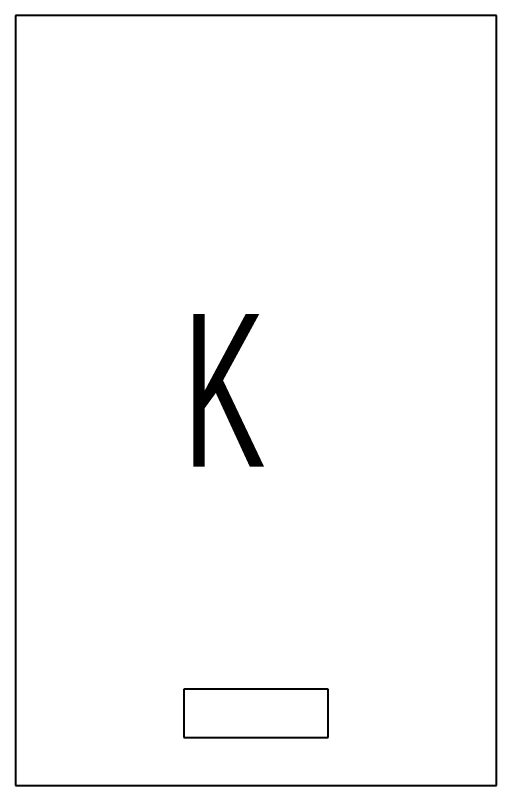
# Model space of a CAD drawing. Header units: millimetres. Extents: x 101 to 291, y 114 to 180.
# Drawn here: x 141.03 to 151.03, y 140.2 to 156.2 of the extents above; entities that cross this region are included whole.
import ezdxf

# ---------------------------------------------------------------- set-up
doc = ezdxf.new("R2010")
doc.units = ezdxf.units.MM
doc.styles.add('SLDTEXTSTYLE0', font='TXT', dxfattribs={"width": 0.605})

msp = doc.modelspace()

# ---------------------------------------------------------------- linework, layer by layer
at = {"color": 7, "linetype": 'Continuous', "lineweight": 25}
for p, q in [((151.034, 156.2), (141.034, 156.2)), ((141.034, 156.2), (141.034, 140.2)), ((151.034, 140.2), (151.034, 156.2)), ((147.534, 142.2), (144.534, 142.2)), ((144.534, 142.2), (144.534, 141.2)), ((147.534, 141.2), (147.534, 142.2)), ((144.534, 141.2), (147.534, 141.2)), ((141.034, 140.2), (151.034, 140.2))]:
    msp.add_line(p, q, dxfattribs=at)

# ---------------------------------------------------------------- texts
at = {"color": 7, "linetype": 'Continuous', "lineweight": 0, "insert": (144.518, 149.998), "char_height": 3.175, "attachment_point": 1, "style": 'SLDTEXTSTYLE0'}
msp.add_mtext('K', dxfattribs=at)

doc.saveas('drawing.dxf')
